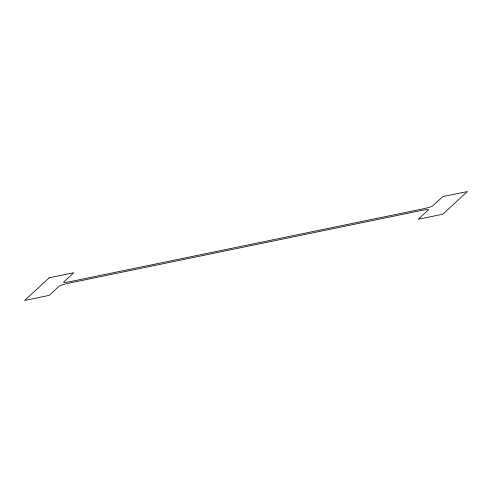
<?xml version="1.0" encoding="UTF-8"?>
<svg xmlns="http://www.w3.org/2000/svg" width="492" height="492" viewBox="0 0 492 492"><rect width="100%" height="100%" fill="white"/><g stroke="black" fill="none" stroke-linecap="round" stroke-linejoin="round"><path stroke-width="0.74" d="M49.206 277.796L24.6 300.458L49.188 295.391L59.397 285.981A9.594 0.836 -12.4 0 1 69.895 282.955L420.334 210.681A9.594 0.836 -12.4 0 1 428.415 209.875L418.206 219.278L442.794 214.204L467.4 191.542L442.812 196.609L432.603 206.019A9.594 0.836 -12.4 0 1 422.105 209.045L71.666 281.319A9.594 0.836 -12.4 0 1 63.585 282.125L73.794 272.722L49.206 277.796"/></g></svg>
